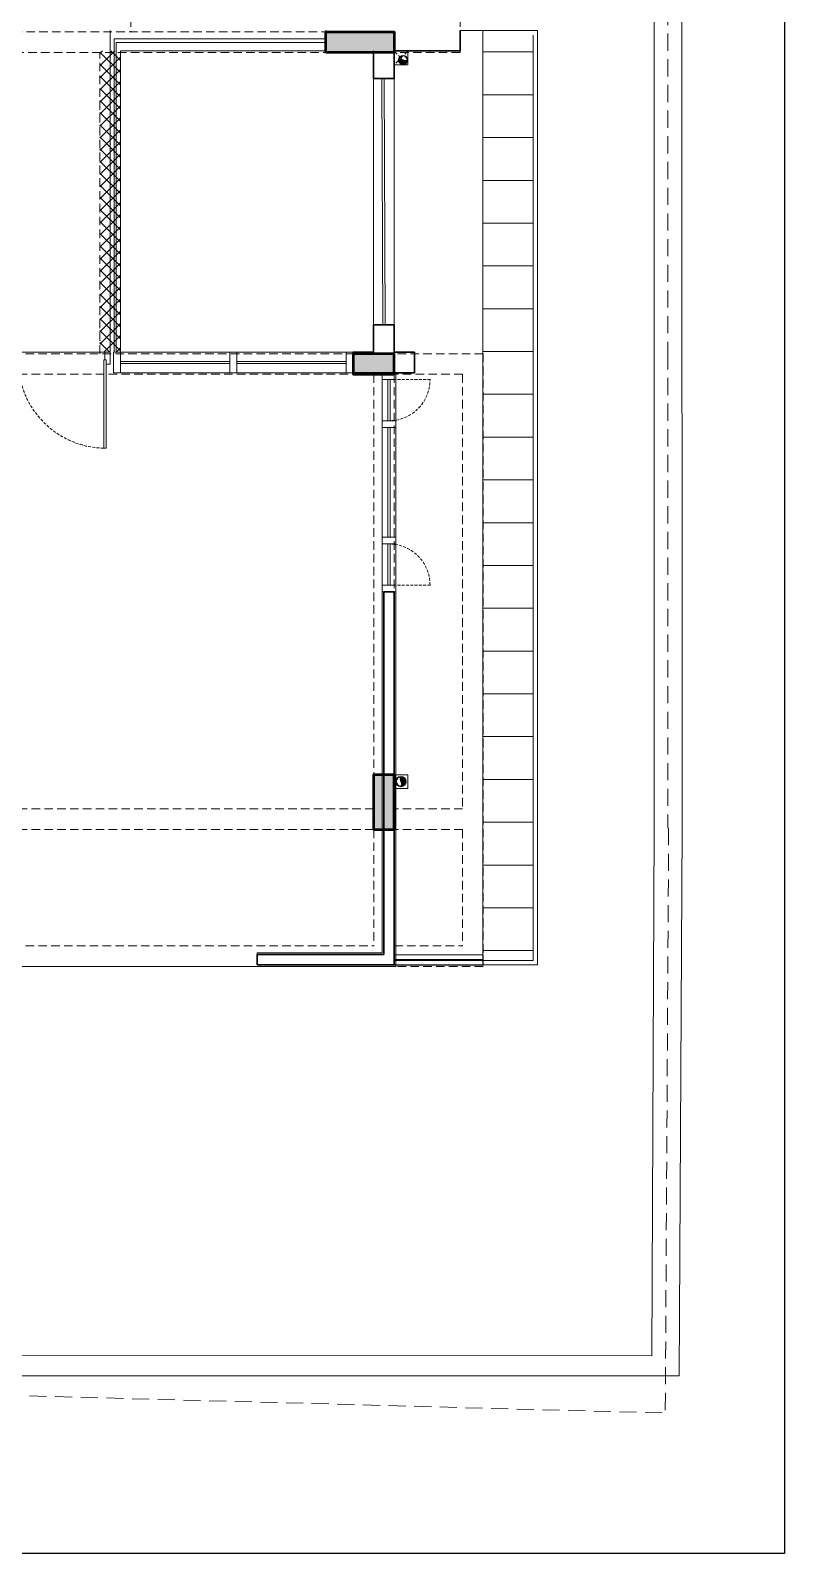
# Model space of a CAD drawing. Header units: inches. Extents: x 1178 to 1881, y 724 to 1926.
# Drawn here: x 1551 to 1881, y 724 to 1391 of the extents above; entities that cross this region are included whole.
import ezdxf

# ---------------------------------------------------------------- set-up
doc = ezdxf.new("R2010")
doc.units = ezdxf.units.IN
doc.header["$MEASUREMENT"] = 0
for name, pattern in [('DASHED2', [0.375, 0.25, -0.125]), ('HIDDEN', [0.375, 0.25, -0.125]), ('HIDDEN2', [0.1875, 0.125, -0.0625])]:
    doc.linetypes.add(name, pattern=pattern)
for name, color, linetype, lineweight in [('COLUMN', 3, 'Continuous', 50), ('COMPOUND WALL', 6, 'Continuous', 13), ('DOOR 09', 1, 'Continuous', 9), ('HATCH PRESENTAION', 8, 'Continuous', 9), ('PL SYMBOL 15', 171, 'Continuous', 15), ('PLASTER 15', 252, 'Continuous', 15), ('PP-RWP', 170, 'Continuous', 15), ('RAILING', 170, 'Continuous', 30), ('SHAFTS', 1, 'Continuous', 5), ('SHT. BEAM', 122, 'DASHED2', 30), ('STAIR 05', 4, 'Continuous', 20), ('WALL', 7, 'Continuous', 30), ('WALL 30', 242, 'Continuous', 30), ('WINDOW 09', 1, 'Continuous', 9)]:
    doc.layers.add(name, color=color, linetype=linetype, lineweight=lineweight)
doc.layers.add('D4', color=253, linetype='Continuous', lineweight=0, plot=False)

# ---------------------------------------------------------------- blocks, each defined once
blk = doc.blocks.new('A$C775179A3')
at = {"layer": 'D4', "color": 253, "linetype": 'HIDDEN2', "lineweight": 15, "ltscale": 15}
for p, q in [((0, 5.99), (6, 0)), ((6, 5.99), (0, 0))]:
    blk.add_line(p, q, dxfattribs=at)
at = {"layer": 'PL SYMBOL 15', "ltscale": 15}
blk.add_lwpolyline([(0, 5.99), (6, 5.99), (6, 0), (0, 0)], close=True, dxfattribs=at)
blk = doc.blocks.new('A$C1F651053')
at = {"layer": 'DOOR 09', "color": 4, "ltscale": 5}
blk.add_line((2.34, 42.04), (39.66, 42.04), dxfattribs=at)
for points in [[(0, 42.04), (0, 36.79), (1.75, 36.79), (1.75, 38.77), (2.34, 38.77), (2.34, 42.04), (0, 42.04)], [(42, 42.04), (42, 36.79), (40.25, 36.79), (40.25, 38.77), (39.66, 38.77), (39.66, 42.04), (42, 42.04)]]:
    blk.add_lwpolyline(points, dxfattribs=at)
blk.add_lwpolyline([(1.75, 38.77), (1.75, 0), (2.84, 0), (2.84, 38.77)], close=True, dxfattribs=at)
at = {"layer": 'DOOR 09', "color": 4, "linetype": 'DASHED2', "ltscale": 5}
blk.add_arc((1.97, 38.27), 38.28, 271.29733, 0.75575, dxfattribs=at)
blk = doc.blocks.new('gertertert')
at = {"layer": 'PP-RWP', "ltscale": 30}
h = blk.add_hatch(color=256, dxfattribs=at)
edge = h.paths.add_edge_path()
edge.add_ellipse((135040.59, -36837.3), major_axis=(1.13, -1.13), ratio=1, start_angle=186.33862, end_angle=263.66138)
edge.add_ellipse((135039.34, -36836.3), major_axis=(1.41, 1.41), ratio=1, start_angle=225, end_angle=405)
edge.add_ellipse((135038.09, -36835.3), major_axis=(1.13, 1.13), ratio=1, start_angle=276.33862, end_angle=353.66138, ccw=False)
for radius in [2.25, 2]:
    blk.add_circle((135039.34, -36836.3, 0), radius, dxfattribs=at)
for centre, start, end in [((135038.09, -36835.3, 0), 321.33862, 38.66138), ((135040.59, -36837.3, 0), 141.33862, 218.66138)]:
    blk.add_arc(centre, 1.6, start, end, dxfattribs=at)
blk = doc.blocks.new('HNJMJMJ')
at = {"layer": 'COLUMN', "ltscale": 15}
h = blk.add_hatch(color=251, dxfattribs=at)
h.dxf.hatch_style = 1
h.paths.add_polyline_path([(1483160.46, 685166.68), (1483130.46, 685166.68), (1483130.46, 685157.68), (1483160.46, 685157.68)])
h = blk.add_hatch(color=251, dxfattribs=at)
h.dxf.hatch_style = 1
h.paths.add_polyline_path([(1482822.96, 685016.68), (1482822.96, 685025.68), (1482804.96, 685025.68), (1482804.96, 685016.68)])
h.paths.add_polyline_path([(1482989.46, 685016.68), (1482989.46, 685025.68), (1482965.46, 685025.68), (1482965.46, 685016.68)])
h.paths.add_polyline_path([(1483160.46, 685016.68), (1483160.46, 685025.68), (1483142.46, 685025.68), (1483142.46, 685016.68)])
h = blk.add_hatch(color=251, dxfattribs=at)
h.dxf.hatch_style = 1
h.paths.add_polyline_path([(1483151.45, 684817.18), (1483160.45, 684817.18), (1483160.45, 684841.18), (1483151.45, 684841.18)])
at = {"layer": 'COLUMN', "ltscale": 5}
blk.add_lwpolyline([(1483130.46, 685157.68), (1483130.46, 685166.68), (1483160.46, 685166.68), (1483160.46, 685157.68)], close=True, dxfattribs=at)
at = {"layer": 'COLUMN', "ltscale": 15}
for points in [[(1483142.46, 685025.68), (1483142.46, 685016.68), (1483160.46, 685016.68), (1483160.46, 685025.68)], [(1483160.45, 684841.18), (1483151.45, 684841.18), (1483151.45, 684817.18), (1483160.45, 684817.18)]]:
    blk.add_lwpolyline(points, close=True, dxfattribs=at)
blk = doc.blocks.new('beam 1')
at = {"layer": 'SHT. BEAM', "lineweight": 9, "ltscale": 15}
for p, q in [((1594.59, 2198.88), (1594.59, 2102.87)), ((1739.09, 2198.88), (1739.09, 2093.87)), ((1357.61, 2102.87), (1680.08, 2102.87)), ((1527.12, 2093.87), (1739.09, 2093.87)), ((1581.12, 1961.88), (1581.12, 2093.87)), ((1590.12, 1961.88), (1590.12, 2093.87)), ((1749.11, 1961.88), (1527.11, 1961.88)), ((1749.11, 1961.88), (1749.11, 1693.36)), ((1701.12, 1952.88), (1531.62, 1952.88)), ((1701.12, 1952.88), (1701.12, 1762.38)), ((1740.11, 1952.88), (1710.12, 1952.88)), ((1710.12, 1952.88), (1710.12, 1762.38)), ((1740.11, 1952.88), (1740.11, 1762.38)), ((1701.12, 1762.38), (1531.62, 1762.38)), ((1740.11, 1762.38), (1710.12, 1762.38)), ((1701.12, 1753.38), (1531.62, 1753.38)), ((1701.12, 1753.38), (1701.12, 1702.36)), ((1740.11, 1753.38), (1710.12, 1753.38)), ((1710.12, 1753.38), (1710.12, 1702.36)), ((1740.11, 1753.38), (1740.11, 1702.36)), ((1531.62, 1702.36), (1701.12, 1702.36)), ((1710.12, 1702.36), (1740.11, 1702.36)), ((1749.11, 1693.36), (1309.61, 1693.36))]:
    blk.add_line(p, q, dxfattribs=at)
at = {"layer": 'COLUMN'}
blk.add_blockref('HNJMJMJ', (-1481450.37, -683063.8), dxfattribs=at)

msp = doc.modelspace()

# ---------------------------------------------------------------- hatches: boundary and pattern name
at = {"layer": 'HATCH PRESENTAION'}
h = msp.add_hatch(dxfattribs=at)
h.set_pattern_fill('ANSI31', color=256, scale=150, angle=135)
h.set_pattern_definition([(180, (-2111.265, 3069.413), (-2e-15, -18.75), [])])
h.paths.add_polyline_path([(1770.99, 1389.35), (1749, 1389.35), (1748.99, 983.84), (1770.98, 983.84)])
at = {"layer": 'SHT. BEAM', "lineweight": 9, "ltscale": 15}
h = msp.add_hatch(dxfattribs=at)
h.set_pattern_fill('ANSI37,_O', color=256, scale=30)
h.set_pattern_definition([(45, (-13710.62, 13910.5923), (-2.6516504, 2.6516504), []), (135, (-13710.62, 13910.5923), (-2.6516504, -2.6516504), [])])
h.paths.add_polyline_path([(1590.12, 1382.36), (1581.12, 1382.36), (1581.12, 1250.36), (1590.12, 1250.36)])

# ---------------------------------------------------------------- linework, layer by layer
at = {"layer": 'COMPOUND WALL', "ltscale": 5}
for p, q in [((1836.45, 1041.86), (1836.07, 1866.63)), ((1824.07, 1857.97), (1824.07, 1250.36)), ((1824.07, 1250.36), (1824.07, 1041.86)), ((1824.07, 1041.86), (1823.1, 810.62)), ((1836.45, 1041.82), (1835.07, 801.8)), ((1230.85, 810.86), (1823.1, 810.62)), ((1218.85, 801.85), (1835.07, 801.8))]:
    msp.add_line(p, q, dxfattribs=at)
at = {"layer": 'PL SYMBOL 15', "ltscale": 15}
msp.add_lwpolyline([(1716.1, 1065.22), (1710.1, 1065.2), (1710.12, 1059.2), (1716.12, 1059.22)], close=True, dxfattribs=at)
at = {"layer": 'PLASTER 15', "ltscale": 15}
for p, q in [((1704.82, 987.19), (1704.82, 1145.36)), ((1650.09, 987.19), (1704.82, 987.19)), ((1650.09, 986.44), (1650.09, 987.19))]:
    msp.add_line(p, q, dxfattribs=at)
msp.add_lwpolyline([(1710.82, 1145.36), (1710.82, 981.2), (1356.83, 981.2), (1356.83, 981.2), (1337.33, 981.2), (1337.33, 1002.2), (1349.08, 1002.2), (1349.08, 988.45), (1424.55, 988.45), (1424.55, 1008.2)], dxfattribs=at)
at = {"layer": 'PP-RWP', "lineweight": -2, "ltscale": 15}
msp.add_lwpolyline([(1178.27, 1925.9), (1881.28, 1925.9), (1881.28, 723.97), (1178.27, 723.97)], close=True, dxfattribs=at)
at = {"layer": 'RAILING', "lineweight": 20, "ltscale": 15}
for p, q in [((1772.99, 1391.35), (1739.09, 1391.35)), ((1748.99, 1391.35), (1748.99, 981.95)), ((1770.99, 983.84), (1770.99, 1389.35)), ((1772.99, 981.95), (1772.99, 1391.35)), ((1748.99, 981.95), (1709.99, 981.95)), ((1748.99, 983.84), (1770.99, 983.84)), ((1748.99, 981.95), (1772.99, 981.95)), ((1749.08, 981.84), (1749.08, 986.34))]:
    msp.add_line(p, q, dxfattribs=at)
at = {"layer": 'RAILING', "lineweight": 13, "ltscale": 5}
for p, q in [((1710.09, 986.34), (1749.08, 986.34)), ((1710.09, 984.34), (1749.08, 984.34)), ((1710.09, 983.84), (1749.08, 983.84)), ((1710.09, 981.84), (1749.08, 981.84))]:
    msp.add_line(p, q, dxfattribs=at)
at = {"layer": 'SHAFTS', "ltscale": 15}
for p, q in [((1638.09, 1250.36), (1590.09, 1250.36)), ((1641.09, 1250.36), (1689.09, 1250.36)), ((1638.09, 1246.37), (1590.09, 1246.37)), ((1638.09, 1245.37), (1590.09, 1245.37)), ((1638.09, 1241.36), (1590.09, 1241.36)), ((1641.09, 1246.37), (1689.09, 1246.37)), ((1641.09, 1245.37), (1689.09, 1245.37)), ((1641.09, 1241.36), (1689.09, 1241.36)), ((1704.83, 1238.36), (1704.83, 1220.36)), ((1707.33, 1238.36), (1707.33, 1220.36)), ((1708.33, 1238.36), (1708.33, 1220.36)), ((1710.84, 1238.36), (1710.84, 1220.36)), ((1704.83, 1169.36), (1704.83, 1217.36)), ((1707.33, 1169.36), (1707.33, 1217.36)), ((1708.33, 1169.36), (1708.33, 1217.36)), ((1710.84, 1169.36), (1710.84, 1217.36)), ((1704.83, 1148.36), (1704.83, 1166.36)), ((1707.33, 1148.36), (1707.33, 1166.36)), ((1708.33, 1148.36), (1708.33, 1166.36)), ((1710.84, 1148.36), (1710.84, 1166.36))]:
    msp.add_line(p, q, dxfattribs=at)
at = {"layer": 'SHAFTS', "color": 8, "linetype": 'HIDDEN2', "ltscale": 10}
for p, q in [((1707.83, 1238.36), (1725.83, 1238.36)), ((1707.83, 1148.36), (1725.83, 1148.36))]:
    msp.add_line(p, q, dxfattribs=at)
at = {"layer": 'SHAFTS', "ltscale": 15}
for points in [[(1710.08, 1370.35), (1701.08, 1370.35), (1701.08, 1262.37), (1710.08, 1262.37)], [(1705.79, 1370.38), (1704.76, 1370.38), (1705.07, 1262.37), (1706.1, 1262.37)]]:
    msp.add_lwpolyline(points, close=True, dxfattribs=at)
at = {"layer": 'SHAFTS', "color": 8, "linetype": 'HIDDEN2', "ltscale": 10}
for centre, start, end in [((1707.83, 1238.36), 268.40816, 0), ((1707.83, 1148.36), 0, 91.59184)]:
    msp.add_arc(centre, 18, start, end, dxfattribs=at)
at = {"layer": 'STAIR 05', "lineweight": 0}
for p, q in [((1585.59, 1250.36), (1585.59, 1391.37)), ((1587.4, 1387.71), (1679.59, 1387.71)), ((1587.4, 1250.36), (1587.4, 1387.71)), ((1588.27, 1386.01), (1679.59, 1386.01)), ((1588.27, 1250.36), (1588.27, 1386.01)), ((1590.08, 1382.36), (1679.63, 1382.36)), ((1590.09, 1250.36), (1590.09, 1382.36))]:
    msp.add_line(p, q, dxfattribs=at)
at = {"layer": 'WALL', "linetype": 'HIDDEN', "lineweight": 5, "ltscale": 30}
for p, q in [((1830.07, 1862.47), (1830.07, 1250.36)), ((1830.07, 1250.36), (1830.07, 1041.86)), ((1830.45, 1041.86), (1828.97, 785.52)), ((1224.09, 801.85), (1828.97, 785.52))]:
    msp.add_line(p, q, dxfattribs=at)
at = {"layer": 'WALL 30', "ltscale": 15}
for p, q in [((1680.09, 1391.35), (1680.09, 1382.35)), ((1739.09, 1382.36), (1739.09, 1391.36)), ((1701.08, 1370.35), (1701.08, 1382.36)), ((1710.08, 1382.36), (1739.09, 1382.36)), ((1710.08, 1370.35), (1710.08, 1382.36)), ((1710.08, 1370.35), (1701.08, 1370.35)), ((1710.08, 1262.37), (1701.08, 1262.37)), ((1701.08, 1262.37), (1701.08, 1250.36)), ((1710.08, 1262.37), (1710.08, 1250.36)), ((1692.09, 1250.37), (1692.09, 1241.36)), ((1701.08, 1250.36), (1692.09, 1250.36)), ((1692.09, 1241.36), (1710.08, 1241.36)), ((1705.58, 1241.36), (1705.58, 1241.36)), ((1710.08, 1241.36), (1719.08, 1241.36)), ((1705.57, 1145.36), (1710.07, 1145.36)), ((1705.57, 986.44), (1705.57, 1145.36)), ((1710.07, 981.95), (1710.07, 1145.36))]:
    msp.add_line(p, q, dxfattribs=at)
at = {"layer": 'WALL 30', "ltscale": 5}
for p, q in [((1710.08, 1250.36), (1719.08, 1250.36)), ((1719.08, 1250.36), (1719.08, 1241.36)), ((1705.57, 986.44), (1650.09, 986.44)), ((1650.09, 986.44), (1650.09, 981.95)), ((1650.09, 981.95), (1710.07, 981.95))]:
    msp.add_line(p, q, dxfattribs=at)
at = {"layer": 'WINDOW 09', "ltscale": 45}
for points in [[(1701.08, 1370.35), (1701.08, 1370.38)], [(1704.76, 1370.35), (1704.76, 1370.38)], [(1706.4, 1370.38), (1706.4, 1370.35)], [(1710.08, 1370.38), (1710.08, 1370.35)]]:
    msp.add_lwpolyline(points, dxfattribs=at)
for points in [[(1590.09, 1250.36), (1590.09, 1241.36), (1587.09, 1241.36), (1587.09, 1250.36)], [(1641.09, 1250.36), (1641.09, 1241.36), (1638.09, 1241.36), (1638.09, 1250.36)], [(1692.09, 1250.36), (1692.09, 1241.36), (1689.09, 1241.36), (1689.09, 1250.36)], [(1704.83, 1241.36), (1710.84, 1241.36), (1710.84, 1238.36), (1704.83, 1238.36)], [(1704.83, 1220.36), (1710.84, 1220.36), (1710.84, 1217.36), (1704.83, 1217.36)], [(1704.83, 1169.36), (1710.84, 1169.36), (1710.84, 1166.36), (1704.83, 1166.36)], [(1704.83, 1148.36), (1710.84, 1148.36), (1710.84, 1145.36), (1704.83, 1145.36)]]:
    msp.add_lwpolyline(points, close=True, dxfattribs=at)

# ---------------------------------------------------------------- block references
at = {"layer": 'DOOR 09', "color": 4, "ltscale": 5, "xscale": -1}
msp.add_blockref('A$C1F651053', (1585.59, 1208.32), dxfattribs=at)
at = {"layer": 'PP-RWP', "ltscale": 30}
for p, xscale, yscale, zscale, rotation in [((34465.09, 121441.58, 0), 0.8890975283078999, 0.8890975283078999, 0.8890975283078999, 270.0000000003684), ((-133269.71, -35758.63, 0), -0.999581237397005, 0.999581237397005, 0.999581237397005, 179.9999999996399)]:
    msp.add_blockref('gertertert', p, dxfattribs=dict(at, xscale=xscale, yscale=yscale, zscale=zscale, rotation=rotation))
at = {"layer": 'SHAFTS', "ltscale": 15}
msp.add_blockref('A$C775179A3', (1710.08, 1376.36), dxfattribs=at)
at = {"layer": 'WALL 30', "ltscale": 15}
msp.add_blockref('beam 1', (0, -712.16), dxfattribs=at)

doc.saveas('drawing.dxf')
